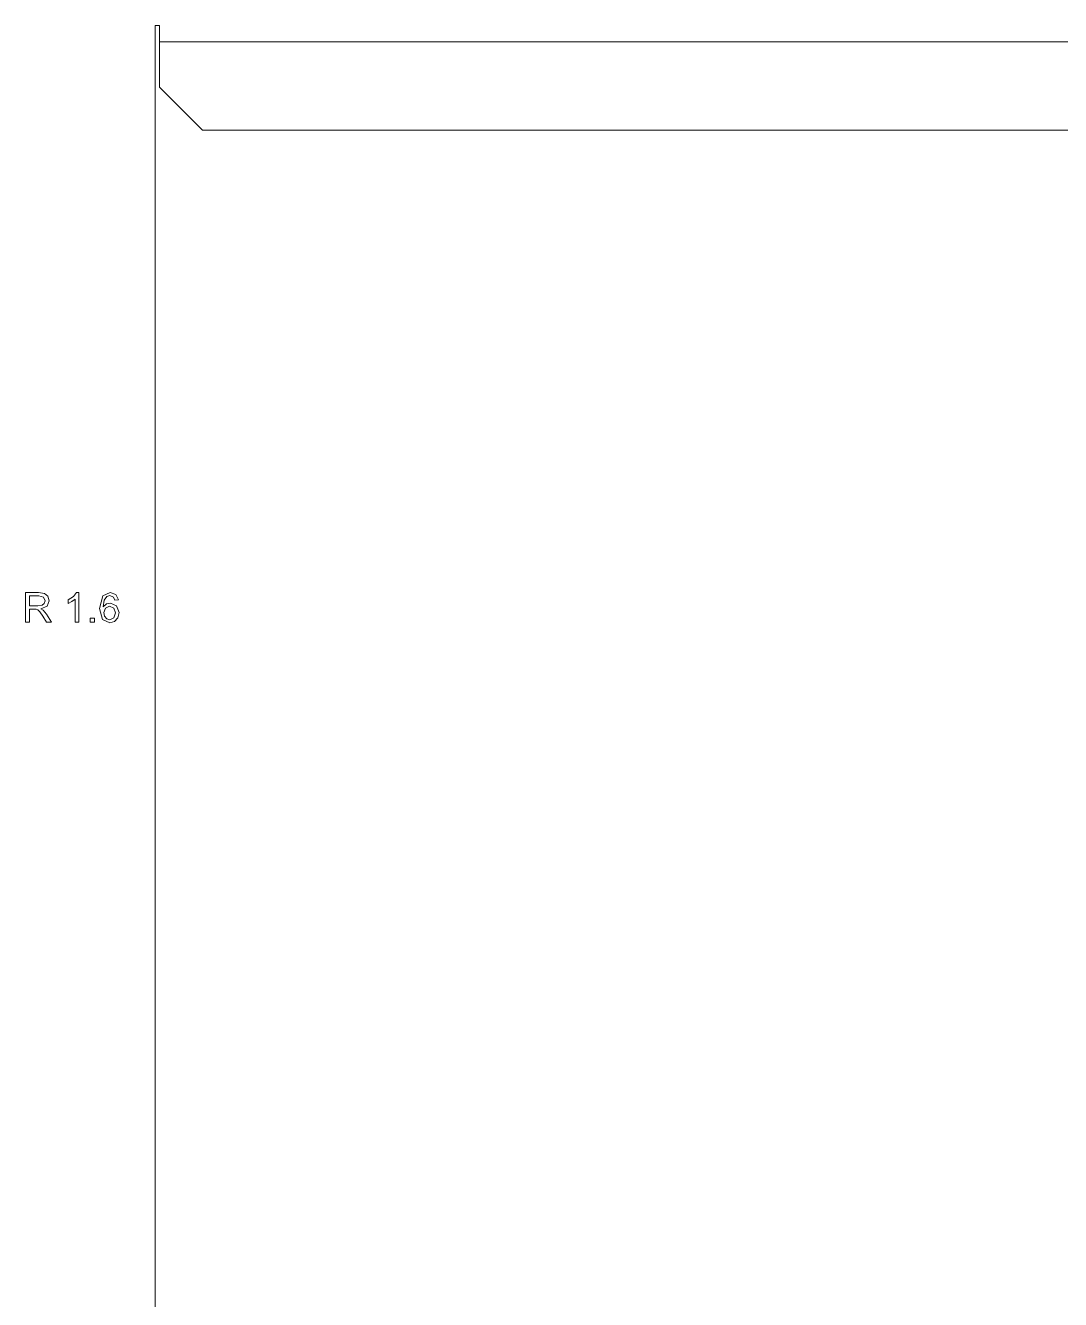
# Model space of a CAD drawing. Extents: x -144 to 2042, y -154 to 468.
# Drawn here: x 862.1 to 982.4, y 116.1 to 264.2 of the extents above; entities that cross this region are included whole.
import ezdxf

# ---------------------------------------------------------------- set-up
doc = ezdxf.new("R2010")
doc.units = 0
doc.layers.add('Layer0', color=7, linetype='BYLAYER', lineweight=5)
doc.layers.add('MTEXT', color=7, linetype='BYLAYER', lineweight=5)

msp = doc.modelspace()

# ---------------------------------------------------------------- linework, layer by layer
at = {"layer": 'Layer0'}
for p, q in [((877.65, 264.18), (877.15, 264.18)), ((877.15, 264.18), (877.15, 26.18)), ((877.65, 262.3), (877.65, 264.18)), ((877.65, 257.01), (877.65, 262.3)), ((877.65, 257.01), (882.65, 252.01)), ((882.65, 252.01), (1231.65, 252.01))]:
    msp.add_line(p, q, dxfattribs=at)
at = {"layer": 'Layer0', "color": 2, "true_color": 0xffff00}
msp.add_line((877.65, 262.3), (1236.65, 262.3), dxfattribs=at)
at = {"layer": 'MTEXT'}
for p, q in [((862.05, 194.84), (862.05, 198.28)), ((862.05, 198.28), (863.58, 198.28)), ((863.6, 197.9), (862.51, 197.9)), ((862.51, 197.9), (862.51, 196.76)), ((863.58, 198.28), (864.28, 198.18)), ((864.16, 197.74), (863.6, 197.9)), ((863.98, 196.82), (864.24, 197.03)), ((864.34, 197.34), (864.16, 197.74)), ((864.24, 197.03), (864.34, 197.34)), ((864.28, 198.18), (864.66, 197.86)), ((864.8, 197.34), (864.57, 196.72)), ((864.66, 197.86), (864.8, 197.34)), ((867.01, 197.43), (867.63, 197.83)), ((867.01, 197.02), (867.01, 197.43)), ((867.45, 197.24), (867.01, 197.02)), ((867.85, 197.53), (867.45, 197.24)), ((867.63, 197.83), (868, 198.29)), ((867.85, 194.84), (867.85, 197.53)), ((868, 198.29), (868.27, 198.29)), ((868.27, 198.29), (868.27, 194.84)), ((870.67, 196.45), (871.04, 197.9)), ((871.04, 197.9), (871.91, 198.29)), ((871.21, 197.41), (871.09, 196.61)), ((871.09, 196.61), (871.47, 196.96)), ((871.53, 197.83), (871.21, 197.41)), ((871.47, 196.96), (871.93, 197.07)), ((871.88, 197.94), (871.53, 197.83)), ((872.3, 197.76), (871.88, 197.94)), ((871.91, 198.29), (872.57, 198.06)), ((871.93, 197.07), (872.65, 196.76)), ((872.46, 197.4), (872.3, 197.76)), ((872.88, 197.43), (872.46, 197.4)), ((872.57, 198.06), (872.88, 197.43)), ((862.51, 196.76), (863.49, 196.76)), ((863.04, 196.36), (862.51, 196.36)), ((862.51, 196.36), (862.51, 194.84)), ((863.29, 196.35), (863.04, 196.36)), ((863.5, 196.26), (863.29, 196.35)), ((863.49, 196.76), (863.98, 196.82)), ((863.73, 196.03), (863.5, 196.26)), ((864.06, 195.55), (863.73, 196.03)), ((864.57, 196.72), (863.84, 196.4)), ((863.84, 196.4), (864.11, 196.23)), ((864.51, 194.84), (864.06, 195.55)), ((864.11, 196.23), (864.49, 195.77)), ((864.49, 195.77), (865.09, 194.84)), ((871.01, 195.17), (870.67, 196.45)), ((871.36, 196.49), (871.16, 195.95)), ((871.16, 195.95), (871.25, 195.53)), ((871.25, 195.53), (871.51, 195.23)), ((871.84, 196.69), (871.36, 196.49)), ((872.32, 196.49), (871.84, 196.69)), ((872.51, 195.93), (872.32, 196.49)), ((872.32, 195.34), (872.51, 195.93)), ((872.65, 196.76), (872.95, 195.95)), ((872.95, 195.95), (872.81, 195.35)), ((862.51, 194.84), (862.05, 194.84)), ((865.09, 194.84), (864.51, 194.84)), ((868.27, 194.84), (867.85, 194.84)), ((869.59, 194.84), (869.59, 195.32)), ((869.59, 195.32), (870.07, 195.32)), ((870.07, 194.84), (869.59, 194.84)), ((870.07, 195.32), (870.07, 194.84)), ((871.87, 194.78), (871.01, 195.17)), ((871.51, 195.23), (871.86, 195.12)), ((871.86, 195.12), (872.32, 195.34)), ((872.42, 194.93), (871.87, 194.78)), ((872.81, 195.35), (872.42, 194.93))]:
    msp.add_line(p, q, dxfattribs=at)

doc.saveas('drawing.dxf')
